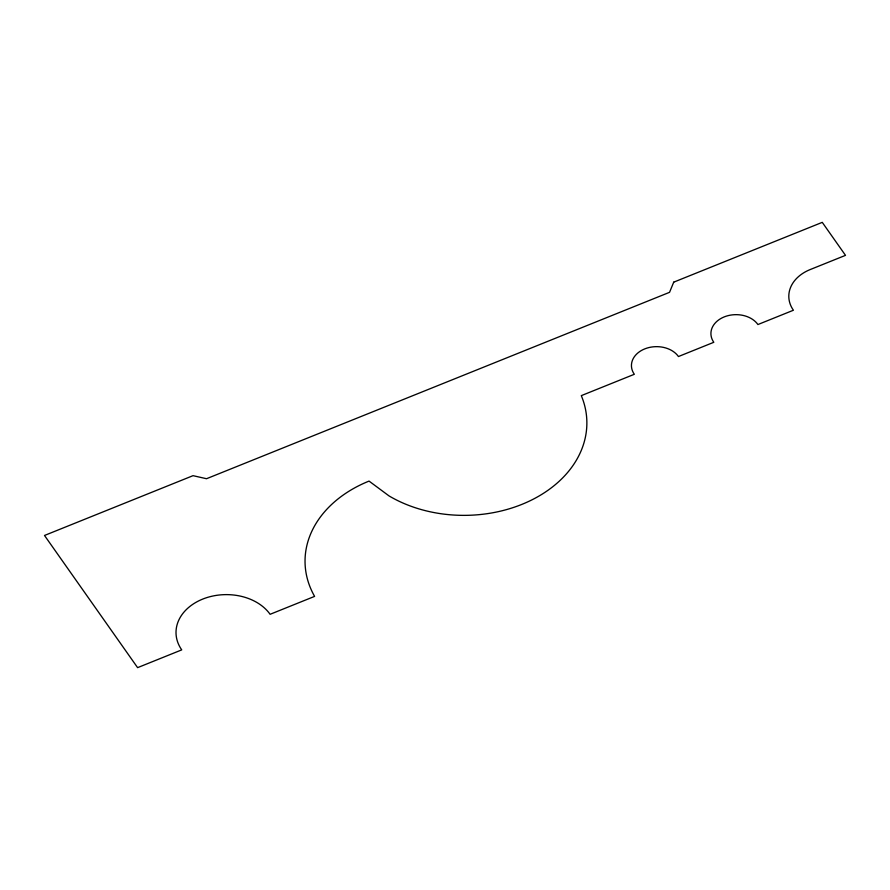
<?xml version="1.0" encoding="UTF-8"?>
<svg xmlns="http://www.w3.org/2000/svg" width="890" height="890" viewBox="0 0 890 890"><rect width="100%" height="100%" fill="white"/><g stroke="black" fill="none" stroke-linecap="round" stroke-linejoin="round"><path stroke-width="1.33" d="M673.73 282.152L669.547 292.32L206.524 478.72L193.03 475.672L44.5 535.469L137.605 667.645L181.727 649.878A49.951 37.525 -0.9 0 1 202.675 599.104A49.951 37.525 -0.9 0 1 270.104 614.3L314.593 596.389A119.872 90.057 -0.9 0 1 369.039 481.09L389.019 495.908A121.874 91.559 -0.9 0 0 533.866 498.867A121.874 91.559 -0.9 0 0 581.303 395.638L634.325 374.29A24.931 18.735 -0.9 0 1 644.749 348.891A24.931 18.735 -0.9 0 1 678.447 356.534L713.802 342.294A24.931 18.735 -0.9 0 1 724.226 316.896A24.931 18.735 -0.9 0 1 757.924 324.539L793.413 310.243A39.961 30.015 -0.9 0 1 810.145 269.581L845.5 255.352L822.26 222.355L673.73 282.152"/></g></svg>
